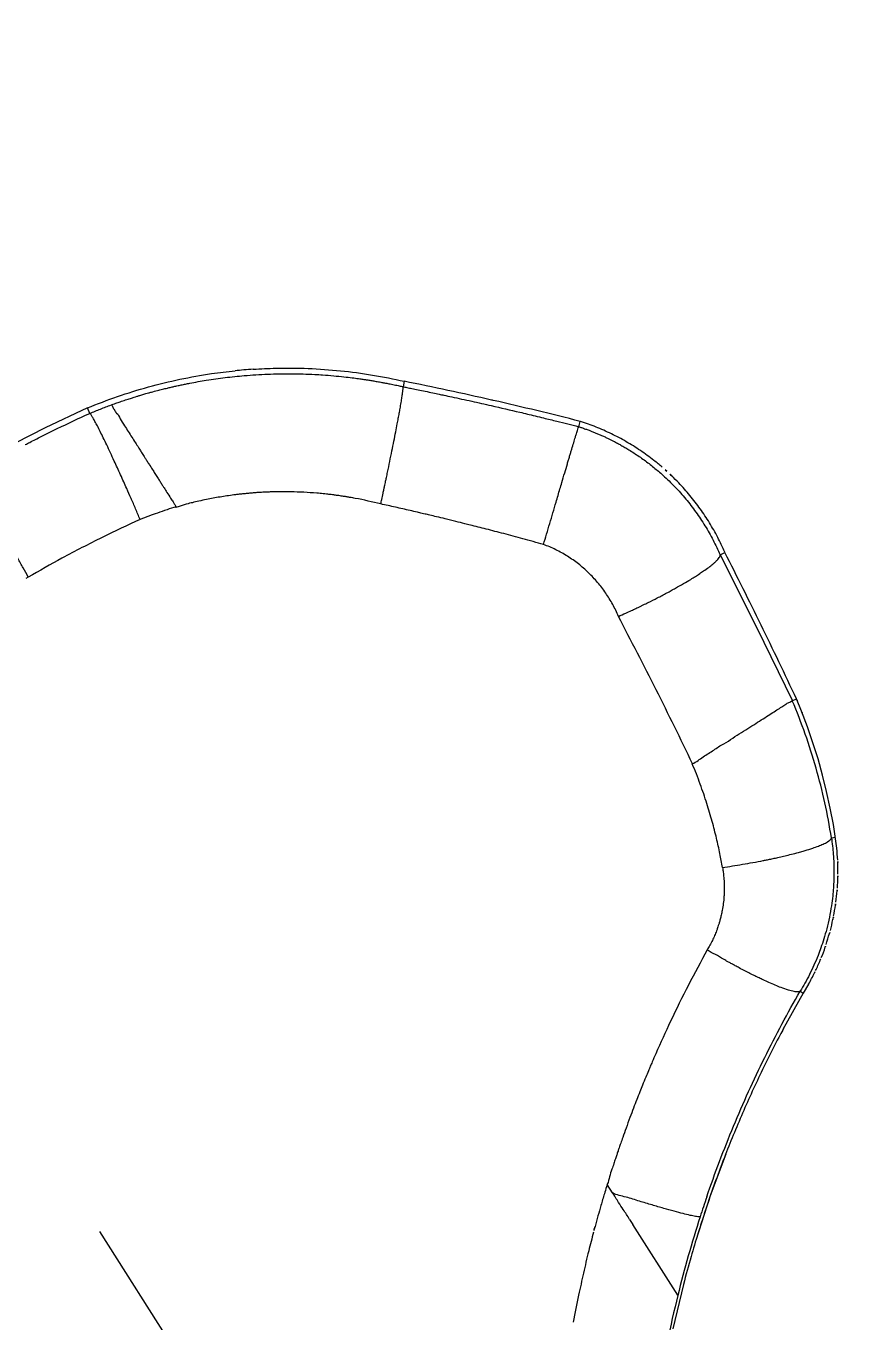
# Model space of a CAD drawing. Header units: millimetres. Extents: x 1145859089 to 1147511753, y -1047484727 to -1047247487.
# Drawn here: x 1146327620.5 to 1146327763.8, y -1047437916.6 to -1047437691.7 of the extents above; entities that cross this region are included whole.
import ezdxf
from ezdxf.xclip import XClip

# ---------------------------------------------------------------- set-up
doc = ezdxf.new("R2010")
doc.units = ezdxf.units.MM
doc.header["$LTSCALE"] = 100
doc.header["$MEASUREMENT"] = 0
doc.header["$XCLIPFRAME"] = 2
doc.linetypes.add('CENTERX2', pattern=[4, 2.5, -0.5, 0.5, -0.5])
doc.linetypes.add('단지배치도$0$CENTER', pattern=[31, 30, -0.5, 0, -0.5])
doc.layers.get('0').update_dxf_attribs({"linetype": 'CONTINUOUS'})
for name, color, linetype in [('L-지중매입', 3, 'CENTERX2'), ('XREF', 135, 'CONTINUOUS'), ('단지배치도$0$W240910', 135, 'CONTINUOUS')]:
    doc.layers.add(name, color=color, linetype=linetype)

# ---------------------------------------------------------------- blocks, each defined once
blk = doc.blocks.new('단지배치도$0$zw$9902')
at = {"layer": '단지배치도$0$W240910', "linetype": 'ByBlock', "ltscale": 20}
for p, q in [((59012.47, -66384.1), (59012.27, -66385.05)), ((59027.79, -66387.38), (59027.64, -66387.35)), ((59027.93, -66387.42), (59027.79, -66387.38)), ((58957.5, -66388.73), (58950.19, -66392.19)), ((58957.91, -66389.67), (58957.5, -66388.73)), ((58950.19, -66392.19), (58947.57, -66393.5)), ((59042.75, -66391.98), (59043.01, -66391.06)), ((58947.57, -66393.5), (58944.97, -66394.84)), ((59067.29, -66414.2), (59068.11, -66413.81)), ((59067.29, -66414.2), (59073.66, -66426.85)), ((59067.29, -66414.2), (59067.29, -66414.21)), ((58947.24, -66418.09), (58946.83, -66418.32)), ((59073.66, -66426.85), (59079.77, -66439.45)), ((59079.77, -66439.45), (59079.75, -66439.47)), ((59079.77, -66439.49), (59079.76, -66439.46)), ((59079.78, -66439.51), (59079.77, -66439.49)), ((59079.79, -66439.53), (59079.78, -66439.51)), ((59079.8, -66439.54), (59079.79, -66439.53)), ((59079.81, -66439.55), (59079.8, -66439.54)), ((59079.81, -66439.55), (59080.54, -66439.22)), ((59079.81, -66439.55), (59079.81, -66439.55)), ((59081.41, -66441.34), (59080.54, -66439.22)), ((59082.44, -66444.07), (59081.41, -66441.34)), ((59083.4, -66446.84), (59082.44, -66444.07)), ((59084.27, -66449.63), (59083.4, -66446.84)), ((59062.45, -66450.47), (59062.49, -66450.45)), ((59085.06, -66452.44), (59084.27, -66449.63)), ((59085.77, -66455.28), (59085.06, -66452.44)), ((59086.39, -66458.14), (59085.77, -66455.28)), ((59086.94, -66461.01), (59086.39, -66458.14)), ((59087.53, -66465.12), (59086.94, -66461.01)), ((59086.59, -66463.32), (59087.29, -66463.21)), ((59074.86, -66467.23), (59074.87, -66467.23)), ((59082.63, -66488.71), (59081.72, -66490.25)), ((59081.72, -66490.25), (59078.19, -66496.59)), ((59081.17, -66489.92), (59081.17, -66489.92)), ((59081.17, -66489.92), (59081.72, -66490.25)), ((59068.25, -66518.18), (59065.52, -66525.62)), ((59047.7, -66523.42), (59047.69, -66523.44)), ((59048.63, -66524.92), (59047.69, -66523.44)), ((59065.52, -66525.62), (59063.08, -66533.16)), ((59051.55, -66529.51), (59052.12, -66530.4)), ((59059.94, -66542.69), (59052.12, -66530.41)), ((59060.94, -66540.8), (59059.1, -66548.52)), ((59059.94, -66542.69), (59059.95, -66542.7))]:
    blk.add_line(p, q, dxfattribs=at)
at = {"layer": '단지배치도$0$W240910', "linetype": '단지배치도$0$CENTER', "ltscale": 50}
blk.add_line((59288.35, -67048.28), (58959.66, -66531.63), dxfattribs=at)
at = {"layer": '단지배치도$0$W240910'}
for radius in [11431.38, 11931.38]:
    blk.add_arc((57394.29, -57699.4), radius, 251.62775, 321.418131, dxfattribs=at)
at = {"layer": '단지배치도$0$W240910', "linetype": 'ByBlock', "ltscale": 20}
for centre, radius, start, end in [((58992.16, -66471.73), 89.91, 94.8073, 95.7714), ((58992.27, -66473.03), 91.22, 93.772, 94.8072), ((58892.53, -66981.24), 609.06, 77.18337, 78.64306), ((58892.53, -66981.24), 609.06, 75.69573, 77.15514), ((59031.54, -66427.1), 37.82, 72.2198, 72.3443), ((59030.59, -66429.98), 40.85, 47.8071, 49.3218), ((59030.56, -66430.02), 40.9, 46.1766, 47.8068), ((59033.55, -66428.67), 37.62, 23.2592, 23.3973), ((58262, -66823.88), 904.42, 26.07194, 26.96233), ((58262, -66823.88), 904.42, 25.17005, 26.0719), ((58988.4, -66478.44), 99.34, 15.9066, 23.045), ((58989.72, -66477.57), 98.59, 22.6854, 22.8858), ((58989.08, -66477.82), 99.28, 21.3457, 21.6309), ((58988.52, -66478.44), 99.23, 8.7672, 15.9267), ((59047.38, -66469.15), 40.35, 2.7725, 5.726), ((59047.16, -66469.16), 40.58, 2.2139, 2.7752), ((59047.45, -66469.15), 40.28, 359.3513, 2.2168), ((59047.83, -66469.16), 39.9, 355.872, 358.6978), ((59047.78, -66469.15), 39.96, 358.698, 359.3483), ((59047.66, -66469.14), 40.08, 352.3804, 355.1782), ((59047.72, -66469.15), 40.02, 355.1787, 355.8737), ((59047.67, -66469.15), 40.06, 348.8364, 351.6236), ((59047.63, -66469.14), 40.1, 351.6231, 352.3807), ((59047.65, -66469.14), 40.09, 345.2012, 347.9612), ((59047.71, -66469.15), 40.02, 347.9617, 348.3624), ((59047.75, -66469.16), 39.98, 348.3625, 348.8357), ((59047.66, -66469.14), 40.07, 341.5826, 344.406), ((59047.63, -66469.13), 40.11, 344.4057, 345.2015), ((59047.83, -66469.2), 39.9, 338.0653, 340.9068), ((59047.72, -66469.16), 40.01, 340.905, 341.5821), ((59047.47, -66469.05), 40.28, 334.5497, 337.4229), ((59047.78, -66469.18), 39.95, 337.4259, 338.065), ((59047.55, -66469.1), 40.19, 330.8016, 334.0031), ((59047.19, -66468.92), 40.59, 333.9968, 334.5527), ((59257.05, -66591.4), 203.03, 161.0934, 162.118), ((59254.74, -66590.65), 200.61, 162.12, 166.1719), ((59258.65, -66591.82), 204.69, 166.1128, 168.4221)]:
    blk.add_arc(centre, radius, start, end, dxfattribs=at)
for points, knots in [([(58957.5, -66388.73), (58959.23, -66388.02), (58962.72, -66386.69), (58968.08, -66385.03), (58973.53, -66383.7), (58978.55, -66382.81), (58981.76, -66382.41), (58983.12, -66382.27)], [0, 0, 0, 0, 5.604425, 11.208847, 16.813268, 22.417692, 26.509652, 26.509652, 26.509652, 26.509652]), ([(58961.66, -66388.2), (58961.77, -66388.16), (58962.02, -66388.07), (58962.54, -66387.88), (58963.1, -66387.69), (58963.67, -66387.49), (58964.12, -66387.34), (58964.56, -66387.2), (58965.06, -66387.04), (58965.58, -66386.87), (58966.12, -66386.71), (58966.68, -66386.54), (58967.2, -66386.38), (58967.69, -66386.24), (58968.13, -66386.12), (58968.79, -66385.93), (58969.6, -66385.72), (58970.52, -66385.48), (58971.32, -66385.29), (58972.03, -66385.12), (58972.59, -66384.99), (58973.04, -66384.89), (58973.41, -66384.81), (58973.78, -66384.73), (58974.16, -66384.65), (58974.53, -66384.58), (58974.9, -66384.5), (58976.1, -66384.27), (58978.27, -66383.88), (58981.41, -66383.44), (58983.61, -66383.21), (58984.71, -66383.12)], [0, 0, 0, 0, 0.364712, 0.816026, 1.647545, 2.136878, 2.616944, 3.07875, 3.515096, 4.197461, 4.704629, 5.225353, 5.952016, 6.317413, 6.772418, 7.31695, 8.384317, 9.28608, 10.155054, 10.858087, 11.4787, 11.864184, 12.245075, 12.625956, 13.006823, 13.387674, 13.768505, 14.149315, 17.056546, 20.361245, 23.674338, 23.674338, 23.674338, 23.674338]), ([(58984.71, -66383.12), (58986.06, -66383), (58988.78, -66382.83), (58992.87, -66382.77), (58996.05, -66382.86), (58998.51, -66383), (59000.2, -66383.14), (59001.91, -66383.31), (59003.35, -66383.48), (59004.32, -66383.61), (59005.04, -66383.71), (59005.58, -66383.79), (59006.21, -66383.88), (59006.87, -66383.99), (59007.62, -66384.12), (59008.36, -66384.25), (59009.1, -66384.39), (59009.87, -66384.53), (59010.72, -66384.71), (59011.54, -66384.88), (59012.05, -66385), (59012.27, -66385.05)], [0, 0, 0, 0, 4.079477, 8.173509, 12.258182, 13.624922, 15.556668, 17.341206, 18.787337, 19.89692, 20.299669, 20.957982, 21.543963, 22.208089, 22.963843, 23.808245, 24.467429, 25.2359, 26.153896, 27.076101, 27.737024, 27.737024, 27.737024, 27.737024]), ([(58986.27, -66382.01), (58987.58, -66381.92), (58990.77, -66381.78), (58995.83, -66381.82), (59001.42, -66382.22), (59006.98, -66382.96), (59010.65, -66383.68), (59012.47, -66384.1)], [0, 0, 0, 0, 3.957199, 9.561944, 15.166688, 20.771431, 26.376179, 26.376179, 26.376179, 26.376179]), ([(59008.41, -66405.38), (59008.46, -66405.13), (59008.6, -66404.51), (59008.78, -66403.67), (59008.95, -66402.89), (59009.06, -66402.35), (59009.16, -66401.89), (59009.27, -66401.38), (59009.41, -66400.7), (59009.65, -66399.55), (59009.97, -66398.03), (59010.34, -66396.23), (59010.68, -66394.52), (59010.99, -66392.95), (59011.25, -66391.64), (59011.45, -66390.55), (59011.61, -66389.67), (59011.78, -66388.76), (59011.94, -66387.84), (59012.08, -66386.95), (59012.2, -66386.21), (59012.24, -66385.61), (59012.35, -66385.21), (59012.27, -66385.05)], [0, 0, 0, 0, 0.77239, 1.882234, 2.593554, 3.1513, 3.549162, 4.013506, 4.708113, 5.641626, 7.517969, 9.389761, 11.140689, 12.746223, 14.190557, 15.15895, 16.055317, 16.875233, 17.955021, 18.849888, 19.589823, 20.156184, 20.706385, 20.706385, 20.706385, 20.706385]), ([(59012.27, -66385.05), (59012.49, -66385.09), (59013.01, -66385.2), (59013.87, -66385.37), (59014.94, -66385.59), (59016.15, -66385.84), (59017.37, -66386.09), (59018.45, -66386.32), (59019.54, -66386.55), (59020.84, -66386.83), (59022.45, -66387.18), (59024.17, -66387.55), (59025.88, -66387.93), (59027.01, -66388.19), (59027.58, -66388.32)], [0, 0, 0, 0, 0.686602, 1.572468, 2.657669, 3.944452, 5.293878, 6.393904, 7.244414, 8.637183, 10.390715, 12.183478, 13.905966, 15.654396, 15.654396, 15.654396, 15.654396]), ([(58946.73, -66395.09), (58946.98, -66394.96), (58947.9, -66394.49), (58949.75, -66393.55), (58953.21, -66391.84), (58956.02, -66390.52), (58957.91, -66389.67)], [0, 0, 0, 0, 0.863277, 3.109586, 6.217393, 12.429605, 12.429605, 12.429605, 12.429605]), ([(58957.91, -66389.67), (58958.22, -66389.54), (58958.84, -66389.28), (58960.08, -66388.79), (58961.03, -66388.43), (58961.66, -66388.2)], [0, 0, 0, 0, 1.007293, 2.015024, 4.025202, 4.025202, 4.025202, 4.025202]), ([(58958.82, -66391.07), (58958.72, -66390.87), (58958.53, -66390.52), (58958.22, -66390.08), (58958.07, -66389.71), (58957.91, -66389.67)], [0, 0, 0, 0, 0.671798, 1.181179, 1.684516, 1.684516, 1.684516, 1.684516]), ([(58961.66, -66388.2), (58961.82, -66388.17), (58961.88, -66388.71), (58962.26, -66389.05), (58962.38, -66389.49), (58962.56, -66389.63)], [0, 0, 0, 0, 0.492114, 1.004173, 1.690206, 1.690206, 1.690206, 1.690206]), ([(58962.56, -66389.63), (58962.88, -66389.85), (58963.17, -66390.75), (58963.7, -66391.41), (58963.95, -66391.82)], [0, 0, 0, 0, 1.157815, 2.59619, 2.59619, 2.59619, 2.59619]), ([(59027.58, -66388.32), (59029.23, -66388.69), (59031.76, -66389.28), (59034.79, -66390.01), (59036.94, -66390.53), (59039.46, -66391.15), (59041.49, -66391.66), (59042.75, -66391.98)], [0, 0, 0, 0, 5.08195, 7.807414, 9.342913, 11.70911, 15.609667, 15.609667, 15.609667, 15.609667]), ([(58966.67, -66408.08), (58966.37, -66407.48), (58965.89, -66406.23), (58965.09, -66404.45), (58964.41, -66402.9), (58963.8, -66401.54), (58963.26, -66400.33), (58962.71, -66399.13), (58962.12, -66397.85), (58961.51, -66396.53), (58960.88, -66395.18), (58960.29, -66393.96), (58959.74, -66392.85), (58959.27, -66391.91), (58958.96, -66391.33), (58958.82, -66391.07)], [0, 0, 0, 0, 2.033653, 3.997936, 5.842594, 7.124382, 8.466422, 9.808844, 11.093688, 12.698846, 14.169551, 15.553294, 16.788003, 17.853596, 18.737237, 18.737237, 18.737237, 18.737237]), ([(58963.95, -66391.82), (58964.17, -66392.15), (58964.58, -66392.81), (58965.21, -66393.8), (58965.8, -66394.72), (58966.31, -66395.51), (58966.73, -66396.18), (58967.06, -66396.7), (58967.37, -66397.18), (58967.66, -66397.63), (58967.99, -66398.16), (58968.41, -66398.82), (58968.86, -66399.53), (58969.33, -66400.27), (58969.75, -66400.93), (58970.14, -66401.53), (58970.48, -66402.08), (58970.87, -66402.69), (58971.35, -66403.45), (58971.87, -66404.27), (58972.32, -66404.97), (58972.65, -66405.48), (58972.83, -66405.78), (58972.92, -66405.91)], [0, 0, 0, 0, 1.179301, 2.342456, 3.506143, 4.473842, 5.160793, 5.879994, 6.325824, 6.855944, 7.496249, 8.18678, 9.210974, 10.025851, 10.82309, 11.530409, 12.18399, 12.757494, 13.698048, 14.901772, 15.656142, 16.207344, 16.706154, 16.706154, 16.706154, 16.706154]), ([(59036.65, -66412.41), (59036.82, -66411.81), (59037.19, -66410.6), (59037.73, -66408.76), (59038.28, -66406.91), (59038.76, -66405.29), (59039.16, -66403.92), (59039.49, -66402.79), (59039.88, -66401.48), (59040.31, -66400.03), (59040.69, -66398.73), (59040.98, -66397.76), (59041.17, -66397.11), (59041.36, -66396.49), (59041.59, -66395.7), (59041.86, -66394.81), (59042.13, -66393.92), (59042.33, -66393.27), (59042.46, -66392.82), (59042.61, -66392.41), (59042.67, -66392.12), (59042.75, -66391.98)], [0, 0, 0, 0, 1.869455, 3.797382, 5.747121, 7.6791, 8.856054, 10.036909, 11.211556, 12.938311, 14.589164, 15.281506, 15.957978, 16.613938, 17.244651, 18.411305, 19.420803, 20.011778, 20.453254, 20.84609, 21.319991, 21.319991, 21.319991, 21.319991]), ([(59042.75, -66391.98), (59042.91, -66392.04), (59043.31, -66392.17), (59043.91, -66392.37), (59044.51, -66392.59), (59045.07, -66392.8), (59045.61, -66393.02), (59046.17, -66393.26), (59046.74, -66393.5), (59047.3, -66393.76), (59047.84, -66394.01), (59048.32, -66394.24), (59048.75, -66394.46), (59049.14, -66394.66), (59049.57, -66394.89), (59050, -66395.13), (59050.42, -66395.37), (59050.88, -66395.63), (59051.53, -66396.02), (59052.65, -66396.73), (59054.11, -66397.74), (59055.79, -66399.03), (59056.86, -66399.95), (59057.39, -66400.42)], [0, 0, 0, 0, 0.521798, 1.262919, 1.904362, 2.432366, 3.042987, 3.654111, 4.265656, 4.907204, 5.496883, 6.034562, 6.520155, 6.95361, 7.334902, 8.002069, 8.405257, 8.794376, 9.594705, 10.660753, 12.788191, 14.908924, 17.023309, 17.023309, 17.023309, 17.023309]), ([(59057.22, -66399), (59056.76, -66398.6), (59055.53, -66397.6), (59053.47, -66396.09), (59051, -66394.55), (59048.43, -66393.19), (59045.79, -66392.02), (59043.99, -66391.37), (59043.09, -66391.08)], [0, 0, 0, 0, 1.831835, 4.742714, 7.652956, 10.56241, 13.471104, 16.297154, 16.297154, 16.297154, 16.297154]), ([(58947.24, -66418.09), (58947.03, -66417.51), (58946.3, -66416.48), (58945.51, -66414.97), (58944.75, -66413.67), (58944.13, -66412.6), (58943.6, -66411.71), (58943.15, -66410.96), (58942.75, -66410.31), (58942.37, -66409.69), (58942, -66409.09), (58941.48, -66408.26), (58940.83, -66407.25), (58940.16, -66406.24), (58939.65, -66405.48), (58939.27, -66404.92), (58938.9, -66404.4), (58938.45, -66403.78), (58937.92, -66403.08), (58937.35, -66402.37), (58936.85, -66401.81), (58936.4, -66401.38), (58936.02, -66401.06), (58935.81, -66401.09)], [0, 0, 0, 0, 1.832607, 3.750231, 5.118377, 6.354001, 7.445028, 8.226198, 8.983884, 9.716082, 10.421133, 11.097718, 12.658838, 14.029015, 14.733099, 15.405694, 16.044122, 16.645951, 17.731431, 18.648582, 19.380882, 19.964462, 20.622094, 20.622094, 20.622094, 20.622094]), ([(59057.39, -66400.42), (59058.09, -66401.06), (59059.46, -66402.39), (59061.36, -66404.51), (59063.1, -66406.77), (59064.68, -66409.15), (59066.09, -66411.63), (59066.91, -66413.34), (59067.29, -66414.21)], [0, 0, 0, 0, 2.853469, 5.703771, 8.555362, 11.40842, 14.258114, 17.099784, 17.099784, 17.099784, 17.099784]), ([(59068.08, -66413.73), (59067.7, -66412.87), (59066.88, -66411.14), (59065.46, -66408.63), (59063.86, -66406.21), (59062.08, -66403.9), (59060.4, -66402.01), (59059.3, -66400.91), (59058.88, -66400.51)], [0, 0, 0, 0, 2.818129, 5.72738, 8.637394, 11.548194, 14.459629, 16.208132, 16.208132, 16.208132, 16.208132]), ([(59008.41, -66405.38), (59006.94, -66405.04), (59005.32, -66404.66), (59003.51, -66404.33), (59002.99, -66404.24), (59002.4, -66404.14), (59001.7, -66404.03), (59000.97, -66403.92), (59000.31, -66403.84), (58999.81, -66403.77), (58999.39, -66403.72), (58998.94, -66403.67), (58998.24, -66403.6), (58996.93, -66403.48), (58994.3, -66403.3), (58991.78, -66403.25), (58989.78, -66403.29), (58989.09, -66403.31), (58988.48, -66403.34), (58987.97, -66403.36), (58987.46, -66403.39), (58986.99, -66403.42), (58986.47, -66403.46), (58985.94, -66403.5), (58985.33, -66403.56), (58984.72, -66403.62), (58984.12, -66403.68), (58983.51, -66403.75), (58982.71, -66403.85), (58981.71, -66403.99), (58980.52, -66404.18), (58979.33, -66404.39), (58978.11, -66404.63), (58976.93, -66404.87), (58975.66, -66405.19), (58974.74, -66405.37), (58972.39, -66406.16), (58972.92, -66405.91)], [0, 0, 0, 0, 4.518138, 4.98761, 5.519291, 6.113066, 6.768875, 7.649409, 8.317802, 8.774307, 9.159361, 9.580814, 10.143028, 11.268688, 13.525753, 18.051297, 18.832091, 19.524161, 20.127712, 20.643007, 21.07032, 21.66195, 22.040052, 22.651282, 23.261655, 23.871211, 24.480004, 25.088098, 25.695569, 26.903457, 28.109964, 29.315847, 30.522095, 31.839608, 33.002428, 34.150196, 35.90749, 35.90749, 35.90749, 35.90749]), ([(59036.65, -66412.41), (59035.44, -66412.1), (59033.15, -66411.44), (59029.83, -66410.56), (59026.8, -66409.77), (59024.55, -66409.2), (59022.79, -66408.76), (59021.34, -66408.4), (59019.7, -66408), (59018.19, -66407.63), (59017.03, -66407.36), (59016.2, -66407.16), (59015.48, -66406.99), (59014.61, -66406.79), (59013.49, -66406.53), (59012.22, -66406.23), (59010.95, -66405.95), (59009.68, -66405.66), (59008.83, -66405.48), (59008.41, -66405.38)], [0, 0, 0, 0, 3.727966, 7.160478, 10.29711, 13.137388, 14.121714, 15.731792, 17.632242, 19.180911, 20.377958, 21.223552, 21.745349, 22.595576, 23.897695, 25.199644, 26.501416, 27.803016, 29.104454, 29.104454, 29.104454, 29.104454]), ([(58966.67, -66408.08), (58964.44, -66409.07), (58959.89, -66411.25), (58953.4, -66414.57), (58949.19, -66416.99), (58947.24, -66418.09)], [0, 0, 0, 0, 7.294095, 15.152219, 21.860712, 21.860712, 21.860712, 21.860712]), ([(58969.65, -66406.96), (58969.16, -66407.12), (58968.16, -66407.5), (58967.17, -66407.88), (58966.67, -66408.08)], [0, 0, 0, 0, 1.552487, 3.184526, 3.184526, 3.184526, 3.184526]), ([(58972.92, -66405.91), (58972.37, -66405.99), (58971.3, -66406.45), (58970.2, -66406.76), (58969.65, -66406.96)], [0, 0, 0, 0, 1.67337, 3.440113, 3.440113, 3.440113, 3.440113]), ([(59049.65, -66424.9), (59049.36, -66424.18), (59048.67, -66422.8), (59047.47, -66420.82), (59046.06, -66418.98), (59044.47, -66417.29), (59042.72, -66415.76), (59040.82, -66414.43), (59038.79, -66413.28), (59037.37, -66412.69), (59036.65, -66412.41)], [0, 0, 0, 0, 2.306734, 4.623026, 6.939053, 9.252315, 11.569258, 13.893668, 16.218986, 18.529866, 18.529866, 18.529866, 18.529866]), ([(59053.07, -66423.33), (59053.22, -66423.26), (59053.51, -66423.12), (59054.09, -66422.84), (59055.05, -66422.36), (59056.14, -66421.82), (59057.21, -66421.26), (59058.02, -66420.83), (59058.8, -66420.41), (59059.77, -66419.87), (59060.9, -66419.23), (59062.04, -66418.55), (59062.98, -66417.98), (59063.72, -66417.49), (59064.5, -66416.97), (59065.27, -66416.43), (59065.94, -66415.9), (59066.42, -66415.48), (59066.75, -66415.16), (59067.08, -66414.78), (59067.32, -66414.44), (59067.29, -66414.21)], [0, 0, 0, 0, 0.485454, 0.978597, 1.932862, 3.695839, 4.638255, 5.554442, 6.440643, 7.293633, 8.889762, 10.32771, 11.285376, 12.176629, 12.996825, 14.086436, 15.00145, 15.546387, 16.008957, 16.389534, 17.08293, 17.08293, 17.08293, 17.08293]), ([(59049.65, -66424.9), (59050.07, -66424.71), (59050.83, -66424.37), (59051.82, -66423.92), (59052.54, -66423.58), (59052.92, -66423.4), (59053.07, -66423.33), (59053.07, -66423.33)], [0, 0, 0, 0, 1.382044, 2.485792, 3.279492, 3.745298, 3.762624, 3.762624, 3.762624, 3.762624]), ([(59062.49, -66450.45), (59060.45, -66446.14), (59056.21, -66437.6), (59051.84, -66429.13), (59049.65, -66424.9)], [0, 0, 0, 0, 14.302718, 28.595326, 28.595326, 28.595326, 28.595326]), ([(59067.92, -66447), (59068.47, -66446.73), (59069.45, -66445.98), (59070.98, -66445.06), (59072.41, -66444.14), (59073.76, -66443.28), (59075, -66442.49), (59076.12, -66441.78), (59077.11, -66441.16), (59077.94, -66440.61), (59078.67, -66440.2), (59079.15, -66439.76), (59079.75, -66439.68), (59079.76, -66439.46)], [0, 0, 0, 0, 1.848171, 3.647412, 5.365476, 6.960018, 8.441307, 9.782827, 10.941295, 11.94642, 12.773552, 13.395342, 14.032256, 14.032256, 14.032256, 14.032256]), ([(59062.49, -66450.45), (59063.17, -66450.16), (59064.31, -66449.21), (59066.18, -66448.17), (59067.3, -66447.29), (59067.92, -66447)], [0, 0, 0, 0, 2.215276, 4.379296, 6.430833, 6.430833, 6.430833, 6.430833]), ([(59067.7, -66468.46), (59067.57, -66467.65), (59067.24, -66465.96), (59066.66, -66463.3), (59065.91, -66460.4), (59064.98, -66457.27), (59063.84, -66453.92), (59062.94, -66451.64), (59062.45, -66450.47)], [0, 0, 0, 0, 2.446168, 5.164931, 8.160506, 11.432192, 14.973302, 18.773615, 18.773615, 18.773615, 18.773615]), ([(59074.86, -66467.23), (59074.96, -66467.21), (59075.29, -66467.15), (59075.89, -66467.02), (59076.69, -66466.86), (59077.59, -66466.66), (59078.59, -66466.43), (59079.7, -66466.15), (59080.61, -66465.92), (59081.28, -66465.73), (59081.67, -66465.62), (59082.36, -66465.42), (59083.26, -66465.14), (59084.29, -66464.77), (59085.17, -66464.41), (59085.94, -66464.02), (59086.53, -66463.62), (59086.59, -66463.32)], [0, 0, 0, 0, 0.29896, 1.02573, 1.841463, 2.737949, 3.777083, 4.935237, 6.178798, 6.595398, 7.000004, 7.392112, 8.766373, 9.817176, 10.692653, 11.584491, 12.514966, 12.514966, 12.514966, 12.514966]), ([(59086.59, -66463.32), (59086.73, -66464.26), (59086.96, -66466.26), (59087.05, -66468.58), (59087.03, -66470.09), (59087.01, -66470.75), (59086.98, -66471.33), (59086.93, -66472.22), (59086.82, -66473.49), (59086.6, -66475.2), (59086.38, -66476.43), (59086.25, -66477.09)], [0, 0, 0, 0, 2.881319, 6.031147, 6.947928, 7.421278, 8.001605, 8.688921, 10.100092, 11.819439, 13.847041, 13.847041, 13.847041, 13.847041]), ([(59067.7, -66468.46), (59067.72, -66468.6), (59067.79, -66469.01), (59067.89, -66469.78), (59067.98, -66470.88), (59068.01, -66471.94), (59067.99, -66472.86), (59067.93, -66474.09), (59067.76, -66475.39), (59067.49, -66476.69), (59067.32, -66477.41), (59067.14, -66478.02), (59066.99, -66478.52), (59066.83, -66478.99), (59066.67, -66479.42), (59066.5, -66479.86), (59066.32, -66480.28), (59066.14, -66480.7), (59065.87, -66481.26), (59065.52, -66481.94), (59065.21, -66482.47), (59065.06, -66482.73)], [0, 0, 0, 0, 0.447889, 1.227569, 2.33458, 3.761479, 4.417731, 5.072633, 7.479468, 8.321554, 9.059096, 9.691757, 10.219254, 10.641465, 11.188179, 11.598801, 12.056191, 12.53337, 12.98429, 13.920151, 14.827012, 14.827012, 14.827012, 14.827012]), ([(59067.7, -66468.46), (59068.27, -66468.37), (59069.43, -66468.2), (59071.19, -66467.91), (59072.98, -66467.6), (59074.21, -66467.36), (59074.84, -66467.24), (59074.87, -66467.23)], [0, 0, 0, 0, 1.726952, 3.518078, 5.346979, 7.18218, 7.278058, 7.278058, 7.278058, 7.278058]), ([(59086.25, -66477.09), (59086.11, -66477.76), (59085.82, -66479.03), (59085.31, -66480.8), (59084.8, -66482.34), (59084.23, -66483.86), (59083.58, -66485.41), (59082.81, -66487.01), (59082.01, -66488.51), (59081.45, -66489.47), (59081.17, -66489.92)], [0, 0, 0, 0, 2.059288, 3.899753, 5.5213, 6.923845, 8.779453, 10.55639, 12.254625, 13.874128, 13.874128, 13.874128, 13.874128]), ([(59065.06, -66482.73), (59063.96, -66484.78), (59061.72, -66488.86), (59058.77, -66494.89), (59056.73, -66499.36), (59055.6, -66501.97), (59055.17, -66502.97), (59054.8, -66503.85), (59054.35, -66504.94), (59054, -66505.76), (59053.82, -66506.23)], [0, 0, 0, 0, 6.970844, 13.960153, 20.130537, 21.704696, 22.517268, 23.38058, 24.5609, 26.059001, 26.059001, 26.059001, 26.059001]), ([(59070.6, -66485.88), (59070.39, -66485.73), (59069.93, -66485.53), (59069.32, -66485.18), (59068.79, -66484.89), (59068.32, -66484.63), (59067.55, -66484.2), (59066.5, -66483.52), (59065.46, -66483.1), (59065.06, -66482.73)], [0, 0, 0, 0, 0.785509, 1.485574, 2.097317, 2.619131, 3.08624, 4.748278, 6.376057, 6.376057, 6.376057, 6.376057]), ([(59081.17, -66489.92), (59081.07, -66490.01), (59080.69, -66490.08), (59080.02, -66489.98), (59079.03, -66489.72), (59077.95, -66489.34), (59076.82, -66488.89), (59075.78, -66488.44), (59074.85, -66488.01), (59074.03, -66487.62), (59073.27, -66487.25), (59072.44, -66486.84), (59071.56, -66486.36), (59070.91, -66486.09), (59070.6, -66485.88)], [0, 0, 0, 0, 0.386577, 1.061927, 2.075916, 3.430424, 4.511722, 5.705098, 6.82224, 7.590985, 8.436215, 9.358547, 10.356819, 11.46101, 11.46101, 11.46101, 11.46101]), ([(59064.97, -66525.61), (59065.67, -66523.54), (59067.16, -66519.43), (59069.58, -66513.34), (59072.19, -66507.34), (59074.99, -66501.43), (59077.98, -66495.61), (59080.09, -66491.81), (59081.17, -66489.92)], [0, 0, 0, 0, 6.553541, 13.107395, 19.657698, 26.199822, 32.731156, 39.253913, 39.253913, 39.253913, 39.253913]), ([(59078.29, -66496.4), (59078.09, -66496.77), (59076.59, -66499.59), (59073.92, -66504.91), (59070.51, -66512.49), (59067.42, -66520.2), (59064.64, -66528.02), (59062.53, -66534.91), (59061.34, -66539.18), (59060.94, -66540.8)], [0, 0, 0, 0, 1.268591, 9.572434, 17.876043, 26.179379, 34.482432, 42.785216, 47.783932, 47.783932, 47.783932, 47.783932]), ([(59053.82, -66506.23), (59053.67, -66506.62), (59053.33, -66507.45), (59052.81, -66508.78), (59052.23, -66510.26), (59051.61, -66511.91), (59050.99, -66513.61), (59050.46, -66515.1), (59050.06, -66516.23), (59049.79, -66517.01), (59049.59, -66517.58), (59049.42, -66518.11), (59049.26, -66518.56), (59049.06, -66519.17), (59048.81, -66519.88), (59048.66, -66520.5), (59048.52, -66520.81)], [0, 0, 0, 0, 1.265254, 2.693625, 4.284414, 6.036974, 7.976404, 9.718938, 10.766561, 11.591929, 12.194976, 12.575584, 13.246166, 13.62651, 14.499451, 15.521988, 15.521988, 15.521988, 15.521988]), ([(59048.52, -66520.81), (59048.35, -66521.23), (59048.1, -66522.11), (59047.9, -66523.01), (59047.7, -66523.42)], [0, 0, 0, 0, 1.361949, 2.732032, 2.732032, 2.732032, 2.732032]), ([(59047.69, -66523.44), (59047.65, -66523.59), (59047.48, -66524.13), (59047.12, -66525.35), (59046.45, -66527.62), (59045.92, -66529.52), (59045.59, -66530.73)], [0, 0, 0, 0, 0.462729, 1.684278, 3.813673, 7.586353, 7.586353, 7.586353, 7.586353]), ([(59053.3, -66526.36), (59052.52, -66526.13), (59051, -66525.56), (59049.33, -66525.33), (59048.63, -66524.92)], [0, 0, 0, 0, 2.444196, 4.888729, 4.888729, 4.888729, 4.888729]), ([(59051.56, -66529.51), (59051.25, -66528.92), (59050.55, -66527.98), (59049.77, -66526.7), (59049.15, -66525.73), (59048.8, -66525.18), (59048.63, -66524.92)], [0, 0, 0, 0, 1.999883, 3.490576, 4.503334, 5.445999, 5.445999, 5.445999, 5.445999]), ([(59063.82, -66529.06), (59063.55, -66529.11), (59062.96, -66528.99), (59061.98, -66528.8), (59060.76, -66528.49), (59059.23, -66528.09), (59057.43, -66527.58), (59055.43, -66527), (59054.03, -66526.58), (59053.3, -66526.36)], [0, 0, 0, 0, 0.826395, 1.745737, 3.011497, 4.60525, 6.488135, 8.602852, 10.877877, 10.877877, 10.877877, 10.877877]), ([(59045.32, -66531.71), (59045.04, -66532.81), (59044.42, -66535.17), (59043.86, -66537.55), (59043.57, -66538.83)], [0, 0, 0, 0, 3.379338, 7.331471, 7.331471, 7.331471, 7.331471]), ([(59045.59, -66530.73), (59045.53, -66530.95), (59045.43, -66531.27), (59045.35, -66531.6), (59045.33, -66531.72)], [0, 0, 0, 0, 0.674098, 1.017934, 1.017934, 1.017934, 1.017934]), ([(59043.57, -66538.83), (59043.29, -66540.1), (59042.66, -66542.93), (59042.11, -66545.76), (59041.81, -66547.33)], [0, 0, 0, 0, 3.899777, 8.674294, 8.674294, 8.674294, 8.674294])]:
    blk.add_open_spline(points, degree=3, knots=knots, dxfattribs=at)
blk = doc.blocks.new('단지배치도')
blk.add_blockref('단지배치도$0$zw$9902', (141034.19, 142437.16))

msp = doc.modelspace()

# ---------------------------------------------------------------- linework, layer by layer
at = {"layer": 'L-지중매입', "ltscale": 2}
msp.add_arc((1146292364.149594, -1047402174.186541, 0), 45716.750817, 303.4822833292, 333.0437788935, dxfattribs=at)

# ---------------------------------------------------------------- block references
at = {"layer": 'XREF'}
ref = msp.add_blockref('단지배치도', (1146127639.433663, -1047513806.462535), dxfattribs=at)
XClip(ref).set_block_clipping_path([(72982.4064819524, 34919.7593965298), (360382.4067475507, 255319.7593436697)])

doc.saveas('drawing.dxf')
